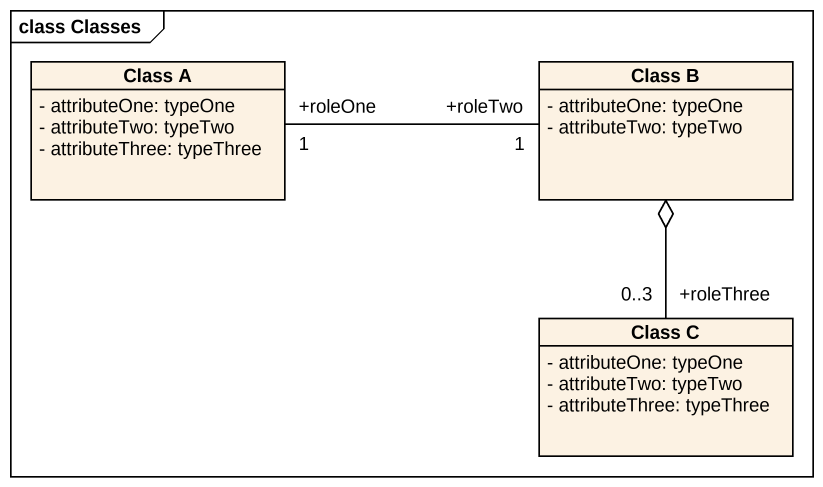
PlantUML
@startuml
mainframe class Classes
hide circle
hide empty members
skinparam classAttributeIconSize 0
class "Class A" as Class_A {
  - attributeOne: typeOne
  - attributeTwo: typeTwo
  - attributeThree: typeThree
}
class "Class B" as Class_B {
  - attributeOne: typeOne
  - attributeTwo: typeTwo
}
class "Class C" as Class_C {
  - attributeOne: typeOne
  - attributeTwo: typeTwo
  - attributeThree: typeThree
}
Class_B "+roleTwo\n1" -left- "+roleOne\n1" Class_A
Class_C "+roleThree\n0..3" -up-o Class_B
@enduml
